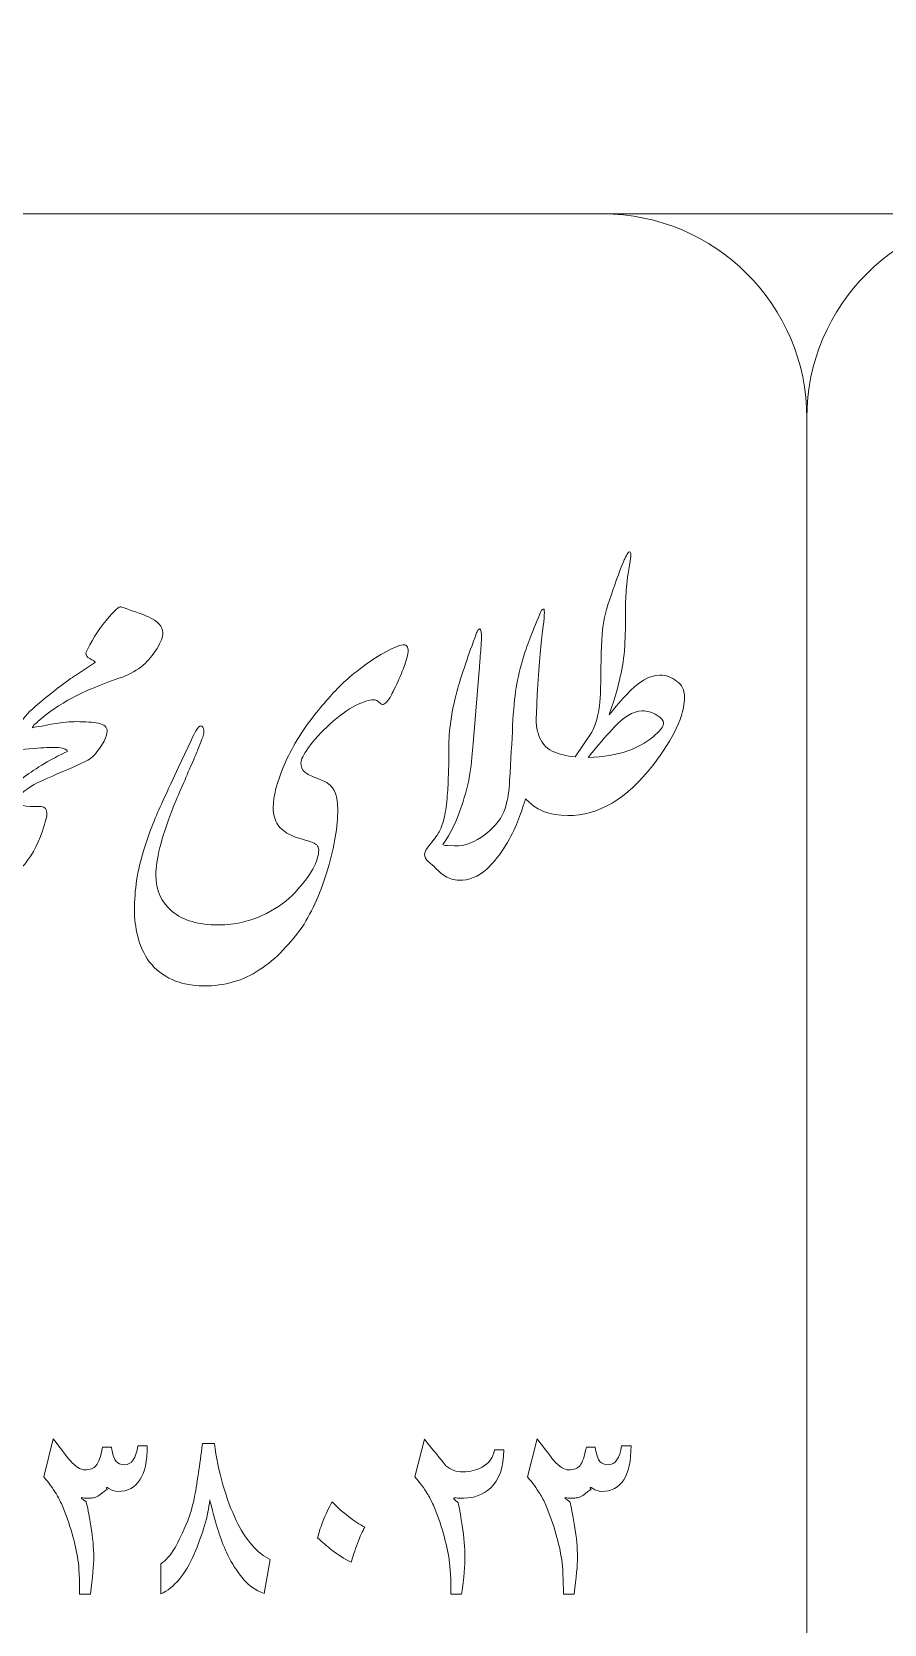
# Model space of a CAD drawing. Header units: millimetres. Extents: x 62 to 462, y 96 to 456.
# Drawn here: x 72.81 to 83.25, y 359.02 to 378.53 of the extents above; entities that cross this region are included whole.
import ezdxf

# ---------------------------------------------------------------- set-up
doc = ezdxf.new("R2010")
doc.units = ezdxf.units.MM
doc.header["$MEASUREMENT"] = 0
doc.layers.add('Layer 1', color=7, linetype='Continuous')

msp = doc.modelspace()

# ---------------------------------------------------------------- linework, layer by layer
at = {"layer": 'Layer 1', "color": 250, "lineweight": 18}
for points, knots in [([(71.7442, 415.8033), (71.7442, 415.8033), (101.3692, 415.8033), (101.3692, 415.8033), (104.0887, 415.8033), (106.3067, 413.5853), (106.3067, 410.8658), (106.3067, 410.8658), (106.3067, 381.2408), (106.3067, 381.2408), (106.3067, 378.5213), (104.0887, 376.3033), (101.3692, 376.3033), (101.3692, 376.3033), (71.7442, 376.3033), (71.7442, 376.3033), (69.0247, 376.3033), (66.8067, 378.5213), (66.8067, 381.2408), (66.8067, 381.2408), (66.8067, 410.8658), (66.8067, 410.8658), (66.8067, 413.5853), (69.0247, 415.8033), (71.7442, 415.8033)], [0, 0, 0, 0, 0.125, 0.125, 0.125, 0.25, 0.25, 0.25, 0.375, 0.375, 0.375, 0.5, 0.5, 0.5, 0.625, 0.625, 0.625, 0.75, 0.75, 0.75, 0.875, 0.875, 0.875, 1, 1, 1, 1]), ([(64.8067, 376.3033), (64.8067, 376.3033), (79.8067, 376.3033), (79.8067, 376.3033), (81.1837, 376.3033), (82.3067, 375.1803), (82.3067, 373.8033), (82.3067, 373.8033), (82.3067, 358.8033), (82.3067, 358.8033), (82.3067, 357.4264), (81.1837, 356.3033), (79.8067, 356.3033), (79.8067, 356.3033), (64.8067, 356.3033), (64.8067, 356.3033), (63.4298, 356.3033), (62.3067, 357.4264), (62.3067, 358.8033), (62.3067, 358.8033), (62.3067, 373.8033), (62.3067, 373.8033), (62.3067, 375.1803), (63.4298, 376.3033), (64.8067, 376.3033)], [0, 0, 0, 0, 0.125, 0.125, 0.125, 0.25, 0.25, 0.25, 0.375, 0.375, 0.375, 0.5, 0.5, 0.5, 0.625, 0.625, 0.625, 0.75, 0.75, 0.75, 0.875, 0.875, 0.875, 1, 1, 1, 1]), ([(84.8067, 376.3033), (84.8067, 376.3033), (99.8067, 376.3033), (99.8067, 376.3033), (101.1837, 376.3033), (102.3067, 375.1803), (102.3067, 373.8033), (102.3067, 373.8033), (102.3067, 358.8033), (102.3067, 358.8033), (102.3067, 357.4264), (101.1837, 356.3033), (99.8067, 356.3033), (99.8067, 356.3033), (84.8067, 356.3033), (84.8067, 356.3033), (83.4298, 356.3033), (82.3067, 357.4264), (82.3067, 358.8033), (82.3067, 358.8033), (82.3067, 373.8033), (82.3067, 373.8033), (82.3067, 375.1803), (83.4298, 376.3033), (84.8067, 376.3033)], [0, 0, 0, 0, 0.125, 0.125, 0.125, 0.25, 0.25, 0.25, 0.375, 0.375, 0.375, 0.5, 0.5, 0.5, 0.625, 0.625, 0.625, 0.75, 0.75, 0.75, 0.875, 0.875, 0.875, 1, 1, 1, 1]), ([(78.9892, 370.0833), (78.9943, 370.0275), (79.0045, 369.9738), (79.0195, 369.9216), (79.0501, 369.8275), (79.1065, 369.7593), (79.1889, 369.7193), (79.2712, 369.6793), (79.3641, 369.6558), (79.4676, 369.6487), (79.4676, 369.6487), (79.6745, 369.9521), (79.6745, 369.9521), (79.7086, 370.0098), (79.7392, 370.1074), (79.7639, 370.2449), (79.7756, 370.3202), (79.7827, 370.4872), (79.7851, 370.7424), (79.7874, 370.9987), (79.798, 371.1892), (79.8192, 371.3127), (79.8427, 371.4279), (79.8874, 371.5761), (79.9532, 371.7584), (80.0202, 371.9418), (80.0614, 372.0476), (80.0755, 372.0759), (80.0908, 372.1041), (80.1026, 372.1276), (80.112, 372.1464), (80.1237, 372.1652), (80.1343, 372.1687), (80.1425, 372.1582), (80.1519, 372.1476), (80.1543, 372.1299), (80.1496, 372.1041), (80.1249, 371.95), (80.1073, 371.8254), (80.0979, 371.7278), (80.0896, 371.6302), (80.0849, 371.5373), (80.0861, 371.4491), (80.0873, 371.3609), (80.0861, 371.2468), (80.0814, 371.1069), (80.0767, 370.967), (80.0626, 370.8376), (80.0391, 370.72), (80.0167, 370.6012), (79.9885, 370.4872), (79.9532, 370.3755), (79.9191, 370.2649), (79.8956, 370.1944), (79.885, 370.1638), (79.9403, 370.2332), (80.0073, 370.312), (80.0884, 370.4025), (80.2413, 370.5683), (80.3812, 370.6506), (80.5047, 370.6506), (80.58, 370.6506), (80.6494, 370.6259), (80.7117, 370.5777), (80.7752, 370.5319), (80.8081, 370.4672), (80.8081, 370.3813), (80.8081, 370.1603), (80.6776, 369.8816), (80.4189, 369.5429), (80.1014, 369.1337), (79.7545, 368.9291), (79.3782, 368.9291), (79.1515, 368.9291), (78.9798, 368.9978), (78.8622, 369.1361), (78.8537, 369.1085), (78.8454, 369.0834), (78.8372, 369.0608), (78.8172, 368.9926), (78.7878, 368.9115), (78.749, 368.8186), (78.7114, 368.7257), (78.6585, 368.6269), (78.5915, 368.5234), (78.5233, 368.4199), (78.4551, 368.3364), (78.3857, 368.2718), (78.2787, 368.1789), (78.1646, 368.1342), (78.0447, 368.1365), (77.9835, 368.1389), (77.9271, 368.1553), (77.8765, 368.1859), (77.8283, 368.2177), (77.7836, 368.2576), (77.7425, 368.3035), (77.7048, 368.3329), (77.6825, 368.3529), (77.6731, 368.3611), (77.6413, 368.3917), (77.6249, 368.4223), (77.6249, 368.454), (77.6249, 368.4775), (77.6366, 368.5046), (77.659, 368.534), (77.6825, 368.5634), (77.7083, 368.5975), (77.7389, 368.6339), (77.7519, 368.6516), (77.7707, 368.6798), (77.793, 368.7163), (77.8165, 368.7527), (77.8365, 368.8021), (77.8542, 368.8632), (77.8706, 368.9232), (77.8859, 369.0032), (77.8965, 369.102), (77.9059, 369.2007), (77.9118, 369.2866), (77.9141, 369.3571), (77.9141, 369.3571), (77.9212, 369.5712), (77.9212, 369.5712), (77.9235, 369.6441), (77.9235, 369.7217), (77.9212, 369.8016), (77.9259, 370.0133), (77.9623, 370.2426), (78.0317, 370.4907), (78.0799, 370.6589), (78.1564, 370.8847), (78.2622, 371.1692), (78.2693, 371.1881), (78.2763, 371.1998), (78.2834, 371.2069), (78.2893, 371.2139), (78.2951, 371.2174), (78.2998, 371.2174), (78.3163, 371.2151), (78.3234, 371.1716), (78.321, 371.0869), (78.3187, 371.0458), (78.314, 370.9787), (78.3069, 370.887), (78.2998, 370.7929), (78.2951, 370.733), (78.2928, 370.7083), (78.2928, 370.7083), (78.2175, 369.8122), (78.2175, 369.8122), (78.2128, 369.704), (78.1999, 369.5817), (78.1799, 369.443), (78.1564, 369.3101), (78.1235, 369.1807), (78.0799, 369.0537), (78.02, 368.868), (77.9424, 368.708), (77.8483, 368.5751), (77.853, 368.5657), (77.8718, 368.561), (77.9036, 368.561), (77.9036, 368.561), (77.9906, 368.5575), (77.9906, 368.5575), (78.1164, 368.5528), (78.2422, 368.601), (78.3692, 368.701), (78.495, 368.8009), (78.5762, 368.9068), (78.6103, 369.0173), (78.6444, 369.129), (78.6632, 369.2407), (78.6656, 369.3536), (78.6808, 369.6135), (78.6938, 369.8393), (78.7032, 370.0309), (78.7126, 370.2226), (78.7267, 370.3778), (78.7467, 370.4978), (78.7655, 370.6166), (78.7973, 370.7471), (78.8408, 370.887), (78.8843, 371.0269), (78.9537, 371.208), (79.0477, 371.4315), (79.0618, 371.4538), (79.0736, 371.4632), (79.0854, 371.4585), (79.0971, 371.4538), (79.0924, 371.3644), (79.0701, 371.1881), (79.0477, 371.0128), (79.0254, 370.753), (79.003, 370.4084), (79.0007, 370.3188), (78.9961, 370.2108), (78.9892, 370.0833)], [0, 0, 0, 0, 0.0151515, 0.0151515, 0.0151515, 0.030303, 0.030303, 0.030303, 0.0454545, 0.0454545, 0.0454545, 0.0606061, 0.0606061, 0.0606061, 0.0757576, 0.0757576, 0.0757576, 0.0909091, 0.0909091, 0.0909091, 0.1060606, 0.1060606, 0.1060606, 0.1212121, 0.1212121, 0.1212121, 0.1363636, 0.1363636, 0.1363636, 0.1515152, 0.1515152, 0.1515152, 0.1666667, 0.1666667, 0.1666667, 0.1818182, 0.1818182, 0.1818182, 0.1969697, 0.1969697, 0.1969697, 0.2121212, 0.2121212, 0.2121212, 0.2272727, 0.2272727, 0.2272727, 0.2424242, 0.2424242, 0.2424242, 0.2575758, 0.2575758, 0.2575758, 0.2727273, 0.2727273, 0.2727273, 0.2878788, 0.2878788, 0.2878788, 0.3030303, 0.3030303, 0.3030303, 0.3181818, 0.3181818, 0.3181818, 0.3333333, 0.3333333, 0.3333333, 0.3484848, 0.3484848, 0.3484848, 0.3636364, 0.3636364, 0.3636364, 0.3787879, 0.3787879, 0.3787879, 0.3939394, 0.3939394, 0.3939394, 0.4090909, 0.4090909, 0.4090909, 0.4242424, 0.4242424, 0.4242424, 0.4393939, 0.4393939, 0.4393939, 0.4545455, 0.4545455, 0.4545455, 0.469697, 0.469697, 0.469697, 0.4848485, 0.4848485, 0.4848485, 0.5, 0.5, 0.5, 0.5151515, 0.5151515, 0.5151515, 0.530303, 0.530303, 0.530303, 0.5454545, 0.5454545, 0.5454545, 0.5606061, 0.5606061, 0.5606061, 0.5757576, 0.5757576, 0.5757576, 0.5909091, 0.5909091, 0.5909091, 0.6060606, 0.6060606, 0.6060606, 0.6212121, 0.6212121, 0.6212121, 0.6363636, 0.6363636, 0.6363636, 0.6515152, 0.6515152, 0.6515152, 0.6666667, 0.6666667, 0.6666667, 0.6818182, 0.6818182, 0.6818182, 0.6969697, 0.6969697, 0.6969697, 0.7121212, 0.7121212, 0.7121212, 0.7272727, 0.7272727, 0.7272727, 0.7424242, 0.7424242, 0.7424242, 0.7575758, 0.7575758, 0.7575758, 0.7727273, 0.7727273, 0.7727273, 0.7878788, 0.7878788, 0.7878788, 0.8030303, 0.8030303, 0.8030303, 0.8181818, 0.8181818, 0.8181818, 0.8333333, 0.8333333, 0.8333333, 0.8484848, 0.8484848, 0.8484848, 0.8636364, 0.8636364, 0.8636364, 0.8787879, 0.8787879, 0.8787879, 0.8939394, 0.8939394, 0.8939394, 0.9090909, 0.9090909, 0.9090909, 0.9242424, 0.9242424, 0.9242424, 0.9393939, 0.9393939, 0.9393939, 0.9545455, 0.9545455, 0.9545455, 0.969697, 0.969697, 0.969697, 0.9848485, 0.9848485, 0.9848485, 1, 1, 1, 1]), ([(72.8812, 370.2896), (72.9388, 370.3379), (73.0211, 370.4037), (73.1293, 370.4896), (73.2351, 370.5695), (73.3069, 370.6224), (73.3468, 370.6471), (73.3468, 370.6471), (73.5938, 370.8094), (73.5938, 370.8094), (73.5879, 370.8141), (73.5632, 370.8294), (73.5221, 370.8541), (73.4903, 370.8706), (73.4738, 370.8929), (73.4738, 370.9235), (73.5338, 371.0563), (73.6161, 371.1881), (73.722, 371.3198), (73.8254, 371.4432), (73.8854, 371.4997), (73.9042, 371.4879), (74.09, 371.4244), (74.2006, 371.3833), (74.2347, 371.368), (74.357, 371.3103), (74.4181, 371.2445), (74.4181, 371.1716), (74.4181, 371.121), (74.3946, 371.0552), (74.3487, 370.9752), (74.2982, 370.8964), (74.2405, 370.8294), (74.177, 370.7718), (74.1053, 370.7118), (74.0218, 370.6636), (73.9254, 370.6271), (73.6749, 370.5425), (73.4703, 370.4578), (73.3104, 370.3731), (73.153, 370.291), (73.0115, 370.194), (72.8872, 370.0812), (72.8872, 370.0812), (72.8823, 370.0733), (72.8823, 370.0733), (72.8565, 370.058), (72.84, 370.0427), (72.8318, 370.0286), (72.8235, 370.0145), (72.82, 370.0074), (72.82, 370.0051), (72.84, 370.0098), (72.927, 370.0251), (73.0787, 370.0533), (73.1904, 370.0709), (73.2845, 370.0803), (73.3609, 370.0803), (73.4703, 370.0803), (73.5608, 370.0733), (73.629, 370.0603), (73.7008, 370.0462), (73.7361, 370.0133), (73.7361, 369.9604), (73.7361, 369.9392), (73.7231, 369.9004), (73.6984, 369.8428), (73.6655, 369.7828), (73.6243, 369.7228), (73.5738, 369.6641), (73.5397, 369.6241), (73.4174, 369.5617), (73.2069, 369.4747), (72.9976, 369.3865), (72.8682, 369.3277), (72.82, 369.2972), (72.7718, 369.2654), (72.7353, 369.2395), (72.7095, 369.2196), (72.6956, 369.2012), (72.6804, 369.1876), (72.664, 369.179), (72.6281, 369.1378), (72.6233, 369.105), (72.6507, 369.0808), (72.6777, 369.0549), (72.7236, 369.042), (72.7883, 369.0408), (72.8529, 369.0396), (72.9, 369.0396), (72.9294, 369.0396), (72.9752, 369.0349), (72.9988, 369.0079), (72.9988, 368.9597), (72.9988, 368.9256), (72.9799, 368.8527), (72.9435, 368.7433), (72.8788, 368.5505), (72.7953, 368.4023), (72.6918, 368.2988), (72.5837, 368.1906), (72.4661, 368.1365), (72.3367, 368.1365), (72.2156, 368.1365), (72.1203, 368.1977), (72.051, 368.3188), (71.9982, 368.4152), (71.9658, 368.5273), (71.955, 368.6547), (71.9082, 368.5842), (71.845, 368.4918), (71.7652, 368.3776), (71.717, 368.3176), (71.6758, 368.2753), (71.6405, 368.2506), (71.5947, 368.2177), (71.5488, 368.1918), (71.5018, 368.173), (71.4548, 368.153), (71.403, 368.1377), (71.3466, 368.1248), (71.2901, 368.1118), (71.2349, 368.0989), (71.1796, 368.0848), (71.1796, 368.0848), (70.9515, 368.0295), (70.9515, 368.0295), (70.8597, 368.0142), (70.8033, 368.0119), (70.7833, 368.0225), (70.7833, 368.0554), (70.8209, 368.0954), (70.8974, 368.1436), (70.9656, 368.1871), (71.0361, 368.2318), (71.1067, 368.2765), (71.1784, 368.3211), (71.249, 368.3647), (71.3207, 368.4082), (71.5018, 368.5352), (71.6382, 368.6539), (71.7276, 368.7633), (71.7958, 368.8491), (71.8499, 368.9232), (71.8887, 368.9879), (71.9145, 369.0243), (71.9522, 369.0878), (72.0027, 369.1772), (72.0027, 369.1772), (72.0361, 369.2455), (72.0361, 369.2455), (72.044, 369.2642), (72.0525, 369.2821), (72.0616, 369.2995), (72.0657, 369.3079), (72.0699, 369.3159), (72.0743, 369.3238), (72.0743, 369.3238), (72.1509, 369.4806), (72.1509, 369.4806), (72.185, 369.5512), (72.2191, 369.6088), (72.2509, 369.6523), (72.2802, 369.6958), (72.3085, 369.717), (72.3332, 369.7146), (72.3567, 369.7029), (72.3637, 369.6805), (72.3543, 369.6452), (72.3285, 369.57), (72.3132, 369.5206), (72.3061, 369.4971), (72.28, 369.4103), (72.263, 369.3417), (72.2554, 369.292), (72.267, 369.084), (72.301, 368.9713), (72.3579, 368.9526), (72.3826, 368.9785), (72.419, 369.0338), (72.4649, 369.1184), (72.4919, 369.169), (72.5131, 369.2031), (72.526, 369.2219), (72.5295, 369.2262), (72.5334, 369.2299), (72.5378, 369.233), (72.5585, 369.2585), (72.5841, 369.2855), (72.613, 369.3124), (72.6848, 369.3771), (72.7565, 369.4324), (72.8306, 369.4806), (72.9247, 369.5429), (73.0152, 369.597), (73.1022, 369.6429), (73.1093, 369.6476), (73.1587, 369.6723), (73.2504, 369.7158), (73.2504, 369.7381), (73.2139, 369.7546), (73.1399, 369.764), (73.0764, 369.7664), (72.9893, 369.764), (72.8823, 369.7569), (72.8823, 369.7569), (72.5237, 369.7287), (72.5237, 369.7287), (72.5072, 369.7287), (72.5025, 369.7428), (72.5096, 369.7699), (72.5237, 369.8299), (72.5684, 369.9169), (72.646, 370.0286), (72.7214, 370.14), (72.7991, 370.225), (72.8791, 370.2849), (72.8791, 370.2849), (72.8812, 370.2896), (72.8812, 370.2896)], [0, 0, 0, 0, 0.0136986, 0.0136986, 0.0136986, 0.0273973, 0.0273973, 0.0273973, 0.0410959, 0.0410959, 0.0410959, 0.0547945, 0.0547945, 0.0547945, 0.0684932, 0.0684932, 0.0684932, 0.0821918, 0.0821918, 0.0821918, 0.0958904, 0.0958904, 0.0958904, 0.109589, 0.109589, 0.109589, 0.1232877, 0.1232877, 0.1232877, 0.1369863, 0.1369863, 0.1369863, 0.1506849, 0.1506849, 0.1506849, 0.1643836, 0.1643836, 0.1643836, 0.1780822, 0.1780822, 0.1780822, 0.1917808, 0.1917808, 0.1917808, 0.2054795, 0.2054795, 0.2054795, 0.2191781, 0.2191781, 0.2191781, 0.2328767, 0.2328767, 0.2328767, 0.2465753, 0.2465753, 0.2465753, 0.260274, 0.260274, 0.260274, 0.2739726, 0.2739726, 0.2739726, 0.2876712, 0.2876712, 0.2876712, 0.3013699, 0.3013699, 0.3013699, 0.3150685, 0.3150685, 0.3150685, 0.3287671, 0.3287671, 0.3287671, 0.3424658, 0.3424658, 0.3424658, 0.3561644, 0.3561644, 0.3561644, 0.369863, 0.369863, 0.369863, 0.3835616, 0.3835616, 0.3835616, 0.3972603, 0.3972603, 0.3972603, 0.4109589, 0.4109589, 0.4109589, 0.4246575, 0.4246575, 0.4246575, 0.4383562, 0.4383562, 0.4383562, 0.4520548, 0.4520548, 0.4520548, 0.4657534, 0.4657534, 0.4657534, 0.4794521, 0.4794521, 0.4794521, 0.4931507, 0.4931507, 0.4931507, 0.5068493, 0.5068493, 0.5068493, 0.5205479, 0.5205479, 0.5205479, 0.5342466, 0.5342466, 0.5342466, 0.5479452, 0.5479452, 0.5479452, 0.5616438, 0.5616438, 0.5616438, 0.5753425, 0.5753425, 0.5753425, 0.5890411, 0.5890411, 0.5890411, 0.6027397, 0.6027397, 0.6027397, 0.6164384, 0.6164384, 0.6164384, 0.630137, 0.630137, 0.630137, 0.6438356, 0.6438356, 0.6438356, 0.6575342, 0.6575342, 0.6575342, 0.6712329, 0.6712329, 0.6712329, 0.6849315, 0.6849315, 0.6849315, 0.6986301, 0.6986301, 0.6986301, 0.7123288, 0.7123288, 0.7123288, 0.7260274, 0.7260274, 0.7260274, 0.739726, 0.739726, 0.739726, 0.7534247, 0.7534247, 0.7534247, 0.7671233, 0.7671233, 0.7671233, 0.7808219, 0.7808219, 0.7808219, 0.7945205, 0.7945205, 0.7945205, 0.8082192, 0.8082192, 0.8082192, 0.8219178, 0.8219178, 0.8219178, 0.8356164, 0.8356164, 0.8356164, 0.8493151, 0.8493151, 0.8493151, 0.8630137, 0.8630137, 0.8630137, 0.8767123, 0.8767123, 0.8767123, 0.890411, 0.890411, 0.890411, 0.9041096, 0.9041096, 0.9041096, 0.9178082, 0.9178082, 0.9178082, 0.9315068, 0.9315068, 0.9315068, 0.9452055, 0.9452055, 0.9452055, 0.9589041, 0.9589041, 0.9589041, 0.9726027, 0.9726027, 0.9726027, 0.9863014, 0.9863014, 0.9863014, 1, 1, 1, 1]), ([(77.4214, 370.9341), (77.4132, 370.8764), (77.3979, 370.8212), (77.3791, 370.7671), (77.3591, 370.713), (77.3273, 370.6377), (77.2827, 370.5413), (77.238, 370.4449), (77.2109, 370.3896), (77.2015, 370.3755), (77.1651, 370.3179), (77.1321, 370.2896), (77.1051, 370.2896), (77.0839, 370.3038), (77.0663, 370.3167), (77.0498, 370.3296), (77.0334, 370.3426), (77.0192, 370.3484), (77.0051, 370.3484), (76.9475, 370.3484), (76.8723, 370.3249), (76.7782, 370.2779), (76.6829, 370.2308), (76.5806, 370.1556), (76.4677, 370.0521), (76.3548, 369.9486), (76.2667, 369.8522), (76.2032, 369.7628), (76.1408, 369.6735), (76.1091, 369.6111), (76.1091, 369.577), (76.1091, 369.5265), (76.1244, 369.4865), (76.1573, 369.4594), (76.1843, 369.4383), (76.2337, 369.4148), (76.3055, 369.3877), (76.376, 369.3595), (76.4242, 369.3371), (76.4466, 369.3183), (76.523, 369.2654), (76.5606, 369.1619), (76.5606, 369.0079), (76.5606, 368.795), (76.5207, 368.5505), (76.4395, 368.2765), (76.3596, 368.0013), (76.2537, 367.7638), (76.1232, 367.5615), (76.0562, 367.4674), (75.9786, 367.3733), (75.8892, 367.2793), (75.7998, 367.184), (75.7034, 367.1041), (75.5999, 367.037), (75.4023, 366.9065), (75.1742, 366.8407), (74.9179, 366.8407), (74.6262, 366.8454), (74.404, 366.9441), (74.2523, 367.137), (74.1841, 367.2358), (74.1359, 367.3404), (74.11, 367.451), (74.083, 367.5615), (74.07, 367.6662), (74.07, 367.7649), (74.07, 367.8908), (74.0794, 368.0142), (74.0971, 368.1353), (74.1159, 368.2553), (74.1441, 368.3764), (74.1829, 368.4987), (74.2429, 368.6963), (74.3146, 368.8868), (74.4005, 369.0702), (74.4851, 369.2537), (74.5533, 369.4018), (74.6062, 369.5147), (74.6062, 369.5147), (74.7685, 369.8593), (74.7685, 369.8593), (74.7873, 369.8981), (74.8062, 369.9357), (74.8273, 369.9733), (74.8473, 370.0098), (74.8661, 370.0274), (74.8826, 370.0274), (74.9049, 370.0274), (74.9179, 370.0098), (74.919, 369.9733), (74.9202, 369.9357), (74.9155, 369.9086), (74.9061, 369.8898), (74.8814, 369.824), (74.8591, 369.7675), (74.8414, 369.7228), (74.8226, 369.6782), (74.7956, 369.6135), (74.7579, 369.5288), (74.7215, 369.443), (74.6815, 369.3513), (74.6392, 369.2525), (74.5968, 369.1537), (74.5616, 369.0726), (74.5345, 369.0079), (74.3993, 368.6504), (74.3311, 368.3811), (74.3311, 368.2024), (74.3311, 368.0142), (74.3981, 367.8649), (74.5333, 367.7543), (74.6674, 367.6438), (74.8567, 367.5885), (75.1001, 367.5885), (75.3024, 367.5885), (75.4976, 367.6356), (75.6869, 367.7297), (75.8269, 367.8014), (75.9444, 367.8872), (76.0385, 367.9884), (76.1326, 368.0895), (76.2043, 368.1847), (76.2537, 368.2729), (76.3031, 368.3611), (76.3278, 368.4411), (76.3278, 368.5116), (76.3278, 368.5552), (76.2949, 368.5881), (76.229, 368.6081), (76.1632, 368.6292), (76.1161, 368.6433), (76.0867, 368.6504), (76.0585, 368.6563), (76.0256, 368.6692), (75.988, 368.688), (75.9174, 368.7221), (75.8633, 368.7656), (75.8257, 368.8174), (75.7892, 368.8691), (75.7704, 368.9397), (75.7704, 369.0291), (75.7704, 369.1643), (75.8151, 369.3371), (75.9033, 369.5453), (75.9915, 369.7546), (76.1161, 369.9604), (76.2772, 370.1626), (76.4089, 370.3273), (76.5289, 370.4625), (76.6359, 370.5648), (76.6935, 370.6177), (76.7676, 370.6789), (76.857, 370.7459), (76.9463, 370.8141), (77.0334, 370.8717), (77.1192, 370.9199), (77.2227, 370.9799), (77.3038, 371.014), (77.3638, 371.0234), (77.3885, 371.0234), (77.4061, 371.0128), (77.4155, 370.9928), (77.4238, 370.9717), (77.4261, 370.9529), (77.4214, 370.9341)], [0, 0, 0, 0, 0.0181818, 0.0181818, 0.0181818, 0.0363636, 0.0363636, 0.0363636, 0.0545455, 0.0545455, 0.0545455, 0.0727273, 0.0727273, 0.0727273, 0.0909091, 0.0909091, 0.0909091, 0.1090909, 0.1090909, 0.1090909, 0.1272727, 0.1272727, 0.1272727, 0.1454545, 0.1454545, 0.1454545, 0.1636364, 0.1636364, 0.1636364, 0.1818182, 0.1818182, 0.1818182, 0.2, 0.2, 0.2, 0.2181818, 0.2181818, 0.2181818, 0.2363636, 0.2363636, 0.2363636, 0.2545455, 0.2545455, 0.2545455, 0.2727273, 0.2727273, 0.2727273, 0.2909091, 0.2909091, 0.2909091, 0.3090909, 0.3090909, 0.3090909, 0.3272727, 0.3272727, 0.3272727, 0.3454545, 0.3454545, 0.3454545, 0.3636364, 0.3636364, 0.3636364, 0.3818182, 0.3818182, 0.3818182, 0.4, 0.4, 0.4, 0.4181818, 0.4181818, 0.4181818, 0.4363636, 0.4363636, 0.4363636, 0.4545455, 0.4545455, 0.4545455, 0.4727273, 0.4727273, 0.4727273, 0.4909091, 0.4909091, 0.4909091, 0.5090909, 0.5090909, 0.5090909, 0.5272727, 0.5272727, 0.5272727, 0.5454545, 0.5454545, 0.5454545, 0.5636364, 0.5636364, 0.5636364, 0.5818182, 0.5818182, 0.5818182, 0.6, 0.6, 0.6, 0.6181818, 0.6181818, 0.6181818, 0.6363636, 0.6363636, 0.6363636, 0.6545455, 0.6545455, 0.6545455, 0.6727273, 0.6727273, 0.6727273, 0.6909091, 0.6909091, 0.6909091, 0.7090909, 0.7090909, 0.7090909, 0.7272727, 0.7272727, 0.7272727, 0.7454545, 0.7454545, 0.7454545, 0.7636364, 0.7636364, 0.7636364, 0.7818182, 0.7818182, 0.7818182, 0.8, 0.8, 0.8, 0.8181818, 0.8181818, 0.8181818, 0.8363636, 0.8363636, 0.8363636, 0.8545455, 0.8545455, 0.8545455, 0.8727273, 0.8727273, 0.8727273, 0.8909091, 0.8909091, 0.8909091, 0.9090909, 0.9090909, 0.9090909, 0.9272727, 0.9272727, 0.9272727, 0.9454545, 0.9454545, 0.9454545, 0.9636364, 0.9636364, 0.9636364, 0.9818182, 0.9818182, 0.9818182, 1, 1, 1, 1]), ([(80.5529, 370.0638), (80.5529, 370.0932), (80.5259, 370.125), (80.4706, 370.1603), (80.4106, 370.1944), (80.3507, 370.212), (80.2907, 370.212), (80.1813, 370.2167), (80.0473, 370.1297), (79.8921, 369.9533), (79.845, 369.9051), (79.7568, 369.8004), (79.6263, 369.6393), (79.8192, 369.6487), (79.9779, 369.6758), (80.1037, 369.7193), (80.2284, 369.7628), (80.3342, 369.8204), (80.4189, 369.891), (80.5082, 369.9627), (80.5529, 370.0203), (80.5529, 370.0638)], [0, 0, 0, 0, 0.1428571, 0.1428571, 0.1428571, 0.2857143, 0.2857143, 0.2857143, 0.4285714, 0.4285714, 0.4285714, 0.5714286, 0.5714286, 0.5714286, 0.7142857, 0.7142857, 0.7142857, 0.8571429, 0.8571429, 0.8571429, 1, 1, 1, 1])]:
    msp.add_open_spline(points, degree=3, knots=knots, dxfattribs=at)
at = {"layer": 'Layer 1', "color": 250, "lineweight": 9}
for points, knots in [([(73.9486, 360.974), (74.0345, 360.974), (74.0891, 361.0516), (74.1121, 361.2063), (74.1121, 361.2063), (74.2279, 361.2063), (74.2279, 361.2063), (74.2279, 360.833), (74.1068, 360.6466), (73.8658, 360.6466), (73.8281, 360.6466), (73.7923, 360.6584), (73.7582, 360.6819), (73.7247, 360.7054), (73.717, 360.7007), (73.737, 360.6672), (73.7382, 360.673), (73.7153, 360.6572), (73.6676, 360.619), (73.6253, 360.5837), (73.5824, 360.5655), (73.5389, 360.5655), (73.533, 360.5655), (73.526, 360.5655), (73.5171, 360.5649), (73.5083, 360.5643), (73.4983, 360.5637), (73.4872, 360.5637), (73.4666, 360.5637), (73.446, 360.5661), (73.426, 360.5702), (73.406, 360.5743), (73.4231, 360.5566), (73.4783, 360.5173), (73.4936, 360.4649), (73.5124, 360.3668), (73.536, 360.2227), (73.5595, 360.0793), (73.5712, 359.9511), (73.5712, 359.8388), (73.5712, 359.7436), (73.5577, 359.5925), (73.5301, 359.3862), (73.5301, 359.3862), (73.399, 359.3862), (73.399, 359.3862), (73.399, 359.5696), (73.3919, 359.7107), (73.3778, 359.8089), (73.3631, 359.907), (73.3402, 360.0123), (73.3079, 360.1246), (73.2726, 360.2486), (73.2308, 360.3668), (73.1838, 360.4779), (73.1609, 360.5296), (73.1362, 360.5766), (73.1097, 360.619), (73.0721, 360.6825), (73.0216, 360.7506), (72.9581, 360.8241), (72.9581, 360.8241), (73.0756, 361.2927), (73.0756, 361.2927), (73.1756, 361.1592), (73.2444, 361.0699), (73.282, 361.024), (73.3478, 360.9482), (73.4078, 360.91), (73.4631, 360.91), (73.526, 360.91), (73.5724, 360.9282), (73.6024, 360.9635), (73.6312, 360.9981), (73.6571, 361.0734), (73.68, 361.1892), (73.68, 361.1892), (73.787, 361.1892), (73.787, 361.1892), (73.8028, 361.0975), (73.8222, 361.0387), (73.8452, 361.0128), (73.8681, 360.987), (73.9028, 360.974), (73.9486, 360.974)], [0, 0, 0, 0, 0.0357143, 0.0357143, 0.0357143, 0.0714286, 0.0714286, 0.0714286, 0.1071429, 0.1071429, 0.1071429, 0.1428571, 0.1428571, 0.1428571, 0.1785714, 0.1785714, 0.1785714, 0.2142857, 0.2142857, 0.2142857, 0.25, 0.25, 0.25, 0.2857143, 0.2857143, 0.2857143, 0.3214286, 0.3214286, 0.3214286, 0.3571429, 0.3571429, 0.3571429, 0.3928571, 0.3928571, 0.3928571, 0.4285714, 0.4285714, 0.4285714, 0.4642857, 0.4642857, 0.4642857, 0.5, 0.5, 0.5, 0.5357143, 0.5357143, 0.5357143, 0.5714286, 0.5714286, 0.5714286, 0.6071429, 0.6071429, 0.6071429, 0.6428571, 0.6428571, 0.6428571, 0.6785714, 0.6785714, 0.6785714, 0.7142857, 0.7142857, 0.7142857, 0.75, 0.75, 0.75, 0.7857143, 0.7857143, 0.7857143, 0.8214286, 0.8214286, 0.8214286, 0.8571429, 0.8571429, 0.8571429, 0.8928571, 0.8928571, 0.8928571, 0.9285714, 0.9285714, 0.9285714, 0.9642857, 0.9642857, 0.9642857, 1, 1, 1, 1]), ([(74.3914, 359.7595), (74.4525, 359.7942), (74.5107, 359.8606), (74.5671, 359.9594), (74.6106, 360.034), (74.6624, 360.1434), (74.7223, 360.2868), (74.7511, 360.3544), (74.7776, 360.4438), (74.8017, 360.5555), (74.8176, 360.6348), (74.8352, 360.7401), (74.8546, 360.8723), (74.8699, 360.9758), (74.8858, 361.0957), (74.9028, 361.2321), (74.9028, 361.2321), (75.0492, 361.2321), (75.0492, 361.2321), (75.0704, 361.0669), (75.105, 360.8988), (75.1544, 360.7283), (75.2038, 360.5578), (75.2579, 360.412), (75.3167, 360.2903), (75.3714, 360.1739), (75.4372, 360.0728), (75.513, 359.987), (75.5806, 359.9076), (75.6541, 359.8494), (75.7335, 359.8112), (75.7335, 359.8112), (75.6577, 359.3962), (75.6577, 359.3962), (75.553, 359.4373), (75.4707, 359.4932), (75.4102, 359.5631), (75.3502, 359.6331), (75.2902, 359.7236), (75.2303, 359.8336), (75.1891, 359.9106), (75.1515, 359.9982), (75.1186, 360.0957), (75.0933, 360.1716), (75.0627, 360.2768), (75.0269, 360.4126), (74.9998, 360.5137), (74.9881, 360.5561), (74.9928, 360.5396), (74.9722, 360.3491), (74.9069, 360.1257), (74.7982, 359.87), (74.6947, 359.6278), (74.5595, 359.4673), (74.3914, 359.3891), (74.3914, 359.3891), (74.3914, 359.7595), (74.3914, 359.7595)], [0, 0, 0, 0, 0.0526316, 0.0526316, 0.0526316, 0.1052632, 0.1052632, 0.1052632, 0.1578947, 0.1578947, 0.1578947, 0.2105263, 0.2105263, 0.2105263, 0.2631579, 0.2631579, 0.2631579, 0.3157895, 0.3157895, 0.3157895, 0.3684211, 0.3684211, 0.3684211, 0.4210526, 0.4210526, 0.4210526, 0.4736842, 0.4736842, 0.4736842, 0.5263158, 0.5263158, 0.5263158, 0.5789474, 0.5789474, 0.5789474, 0.6315789, 0.6315789, 0.6315789, 0.6842105, 0.6842105, 0.6842105, 0.7368421, 0.7368421, 0.7368421, 0.7894737, 0.7894737, 0.7894737, 0.8421053, 0.8421053, 0.8421053, 0.8947368, 0.8947368, 0.8947368, 0.9473684, 0.9473684, 0.9473684, 1, 1, 1, 1]), ([(78.0951, 360.8859), (78.1815, 360.8859), (78.2597, 360.9059), (78.3308, 360.9447), (78.4125, 360.9893), (78.4625, 361.0593), (78.4807, 361.1545), (78.4807, 361.1545), (78.5948, 361.1545), (78.5948, 361.1545), (78.5948, 360.9435), (78.5401, 360.7877), (78.4308, 360.6877), (78.3414, 360.6054), (78.2327, 360.5637), (78.1057, 360.5637), (78.1057, 360.5637), (78.0798, 360.5637), (78.0798, 360.5637), (78.0428, 360.5637), (78.0128, 360.5649), (77.9893, 360.5672), (77.9658, 360.5696), (77.981, 360.549), (78.0351, 360.5055), (78.0463, 360.4655), (78.0633, 360.3726), (78.0857, 360.2274), (78.108, 360.0822), (78.1192, 359.9523), (78.1192, 359.8388), (78.1192, 359.7436), (78.1057, 359.5925), (78.078, 359.3862), (78.078, 359.3862), (77.9469, 359.3862), (77.9469, 359.3862), (77.9469, 359.5696), (77.9399, 359.7107), (77.9258, 359.8089), (77.9111, 359.907), (77.8882, 360.0123), (77.8558, 360.1246), (77.82, 360.2486), (77.7788, 360.3668), (77.7318, 360.4779), (77.7088, 360.5296), (77.6842, 360.5766), (77.6577, 360.619), (77.6201, 360.6825), (77.5695, 360.7506), (77.506, 360.8241), (77.506, 360.8241), (77.6213, 361.2874), (77.6213, 361.2874), (77.7294, 361.1539), (77.817, 361.0452), (77.8852, 360.9599), (77.9446, 360.9106), (78.0145, 360.8859), (78.0951, 360.8859)], [0, 0, 0, 0, 0.05, 0.05, 0.05, 0.1, 0.1, 0.1, 0.15, 0.15, 0.15, 0.2, 0.2, 0.2, 0.25, 0.25, 0.25, 0.3, 0.3, 0.3, 0.35, 0.35, 0.35, 0.4, 0.4, 0.4, 0.45, 0.45, 0.45, 0.5, 0.5, 0.5, 0.55, 0.55, 0.55, 0.6, 0.6, 0.6, 0.65, 0.65, 0.65, 0.7, 0.7, 0.7, 0.75, 0.75, 0.75, 0.8, 0.8, 0.8, 0.85, 0.85, 0.85, 0.9, 0.9, 0.9, 0.95, 0.95, 0.95, 1, 1, 1, 1]), ([(79.8746, 360.974), (79.9605, 360.974), (80.0151, 361.0516), (80.0381, 361.2063), (80.0381, 361.2063), (80.1539, 361.2063), (80.1539, 361.2063), (80.1539, 360.833), (80.0328, 360.6466), (79.7918, 360.6466), (79.7541, 360.6466), (79.7183, 360.6584), (79.6842, 360.6819), (79.6507, 360.7054), (79.643, 360.7007), (79.663, 360.6672), (79.6642, 360.673), (79.6413, 360.6572), (79.5936, 360.619), (79.5513, 360.5837), (79.5084, 360.5655), (79.4649, 360.5655), (79.459, 360.5655), (79.452, 360.5655), (79.4431, 360.5649), (79.4343, 360.5643), (79.4243, 360.5637), (79.4132, 360.5637), (79.3926, 360.5637), (79.372, 360.5661), (79.352, 360.5702), (79.332, 360.5743), (79.3491, 360.5566), (79.4043, 360.5173), (79.4196, 360.4649), (79.4384, 360.3668), (79.462, 360.2227), (79.4855, 360.0793), (79.4972, 359.9511), (79.4972, 359.8388), (79.4972, 359.7436), (79.4837, 359.5925), (79.4561, 359.3862), (79.4561, 359.3862), (79.325, 359.3862), (79.325, 359.3862), (79.325, 359.5696), (79.3179, 359.7107), (79.3038, 359.8089), (79.2891, 359.907), (79.2662, 360.0123), (79.2339, 360.1246), (79.1986, 360.2486), (79.1568, 360.3668), (79.1098, 360.4779), (79.0869, 360.5296), (79.0622, 360.5766), (79.0357, 360.619), (78.9981, 360.6825), (78.9476, 360.7506), (78.8841, 360.8241), (78.8841, 360.8241), (79.0016, 361.2927), (79.0016, 361.2927), (79.1016, 361.1592), (79.1704, 361.0699), (79.208, 361.024), (79.2738, 360.9482), (79.3338, 360.91), (79.3891, 360.91), (79.452, 360.91), (79.4984, 360.9282), (79.5284, 360.9635), (79.5572, 360.9981), (79.5831, 361.0734), (79.606, 361.1892), (79.606, 361.1892), (79.713, 361.1892), (79.713, 361.1892), (79.7288, 361.0975), (79.7482, 361.0387), (79.7712, 361.0128), (79.7941, 360.987), (79.8288, 360.974), (79.8746, 360.974)], [0, 0, 0, 0, 0.0357143, 0.0357143, 0.0357143, 0.0714286, 0.0714286, 0.0714286, 0.1071429, 0.1071429, 0.1071429, 0.1428571, 0.1428571, 0.1428571, 0.1785714, 0.1785714, 0.1785714, 0.2142857, 0.2142857, 0.2142857, 0.25, 0.25, 0.25, 0.2857143, 0.2857143, 0.2857143, 0.3214286, 0.3214286, 0.3214286, 0.3571429, 0.3571429, 0.3571429, 0.3928571, 0.3928571, 0.3928571, 0.4285714, 0.4285714, 0.4285714, 0.4642857, 0.4642857, 0.4642857, 0.5, 0.5, 0.5, 0.5357143, 0.5357143, 0.5357143, 0.5714286, 0.5714286, 0.5714286, 0.6071429, 0.6071429, 0.6071429, 0.6428571, 0.6428571, 0.6428571, 0.6785714, 0.6785714, 0.6785714, 0.7142857, 0.7142857, 0.7142857, 0.75, 0.75, 0.75, 0.7857143, 0.7857143, 0.7857143, 0.8214286, 0.8214286, 0.8214286, 0.8571429, 0.8571429, 0.8571429, 0.8928571, 0.8928571, 0.8928571, 0.9285714, 0.9285714, 0.9285714, 0.9642857, 0.9642857, 0.9642857, 1, 1, 1, 1]), ([(76.7241, 359.7771), (76.6377, 359.8218), (76.5595, 359.8718), (76.4895, 359.927), (76.4313, 359.9717), (76.3726, 360.0223), (76.3138, 360.0781), (76.3255, 360.1275), (76.3467, 360.1939), (76.3784, 360.2774), (76.4102, 360.3603), (76.4478, 360.4408), (76.4913, 360.5173), (76.5566, 360.4497), (76.6242, 360.3897), (76.6935, 360.3374), (76.7635, 360.285), (76.8288, 360.2427), (76.8911, 360.2092), (76.8634, 360.1598), (76.834, 360.0928), (76.8023, 360.0076), (76.7706, 359.9229), (76.7447, 359.8459), (76.7241, 359.7771)], [0, 0, 0, 0, 0.125, 0.125, 0.125, 0.25, 0.25, 0.25, 0.375, 0.375, 0.375, 0.5, 0.5, 0.5, 0.625, 0.625, 0.625, 0.75, 0.75, 0.75, 0.875, 0.875, 0.875, 1, 1, 1, 1])]:
    msp.add_open_spline(points, degree=3, knots=knots, dxfattribs=at)

doc.saveas('drawing.dxf')
